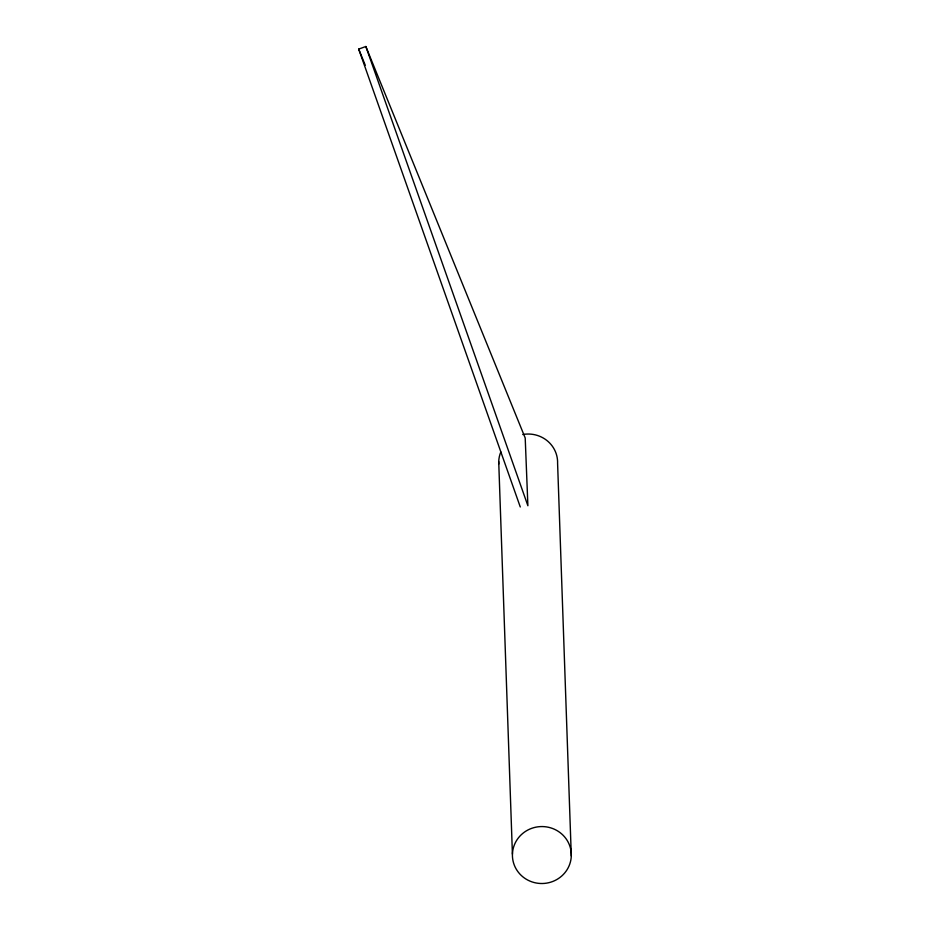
<?xml version="1.0" encoding="UTF-8"?>
<svg xmlns="http://www.w3.org/2000/svg" width="930" height="930" viewBox="0 0 930 930"><rect width="100%" height="100%" fill="white"/><g stroke="black" fill="none" stroke-linecap="round" stroke-linejoin="round"><path stroke-width="1.4" d="M520.277 506.978L358.701 49.104L365.839 46.5L525.206 437.995L527.891 505.746L365.839 46.5M358.701 49.104L365.269 65.24M571.299 855.949A29.458 28.481 -2 0 0 528.019 829.932A29.458 28.481 -2 0 0 526.264 879.234A29.458 28.481 -2 0 0 571.299 855.949L557.593 463.419A29.458 28.481 -2 0 0 522.765 434.519M498.713 461.594L512.418 854.124M498.736 464.07A29.458 28.481 -2 0 1 500.84 451.922"/></g></svg>
